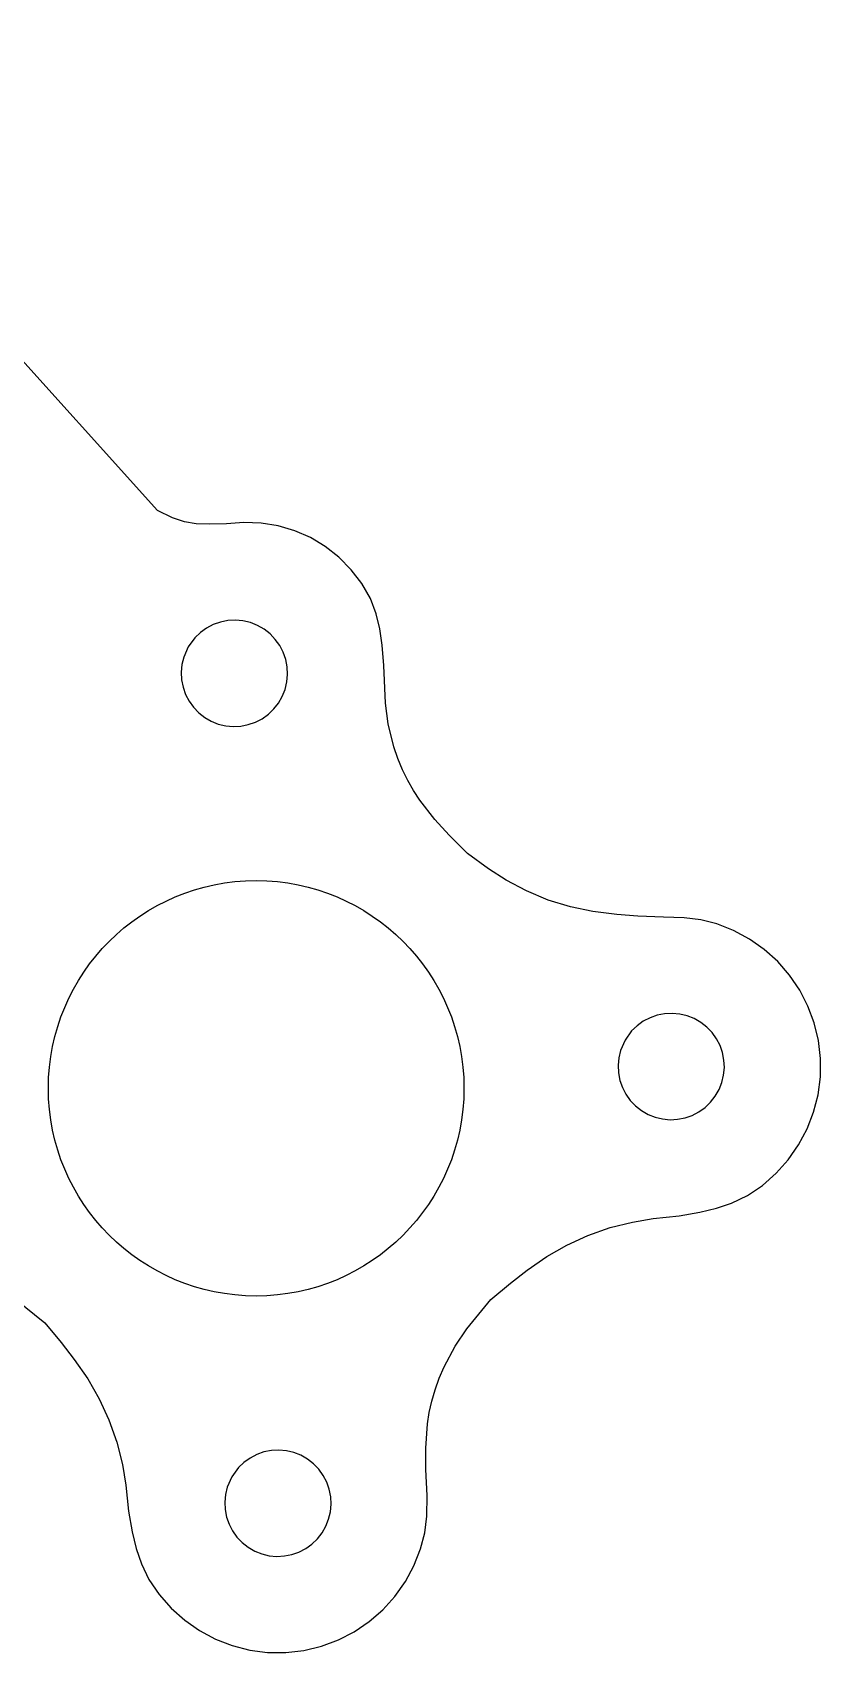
# Model space of a CAD drawing. Extents: x -26 to 610, y -14 to 610.
# Drawn here: x 110.65 to 134.35, y 483.22 to 531.97 of the extents above; entities that cross this region are included whole.
import ezdxf

# ---------------------------------------------------------------- set-up
doc = ezdxf.new("R2010")
doc.units = 0
doc.layers.add('default', color=7, linetype='CONTINUOUS')
doc.layers.add('offset', color=7, linetype='CONTINUOUS')

# ---------------------------------------------------------------- blocks, each defined once
blk = doc.blocks.new('p5')
at = {"layer": 'HOLE', "color": 18, "linetype": 'CONTINUOUS'}
for p, q in [((-27.638826, 10.752536), (-27.839514, 10.643145)), ((-27.42491, 10.832703), (-27.638826, 10.752536)), ((-27.201976, 10.881376), (-27.42491, 10.832703)), ((-26.974317, 10.89691), (-27.201976, 10.881376)), ((-26.746524, 10.879811), (-26.974317, 10.89691)), ((-26.523252, 10.831045), (-26.746524, 10.879811)), ((-26.309155, 10.75158), (-26.523252, 10.831045)), ((-26.108887, 10.642383), (-26.309155, 10.75158)), ((-9.961156, 10.752536), (-10.161844, 10.643145)), ((-9.74724, 10.832703), (-9.961156, 10.752536)), ((-9.524306, 10.881376), (-9.74724, 10.832703)), ((-9.296647, 10.89691), (-9.524306, 10.881376)), ((-9.068855, 10.879811), (-9.296647, 10.89691)), ((-8.845583, 10.831045), (-9.068855, 10.879811)), ((-8.631486, 10.75158), (-8.845583, 10.831045)), ((-8.431217, 10.642383), (-8.631486, 10.75158)), ((-28.184372, 10.345766), (-28.320541, 10.162675)), ((-28.022765, 10.506799), (-28.184372, 10.345766)), ((-27.839514, 10.643145), (-28.022765, 10.506799)), ((-25.926739, 10.505005), (-26.108887, 10.642383)), ((-25.765842, 10.342859), (-25.926739, 10.505005)), ((-25.629098, 10.159729), (-25.765842, 10.342859)), ((-10.506703, 10.345766), (-10.642871, 10.162675)), ((-10.345096, 10.506799), (-10.506703, 10.345766)), ((-10.161844, 10.643145), (-10.345096, 10.506799)), ((-8.249069, 10.505005), (-8.431217, 10.642383)), ((-8.088173, 10.342859), (-8.249069, 10.505005)), ((-7.951429, 10.159729), (-8.088173, 10.342859)), ((-28.429268, 9.961705), (-28.509035, 9.747451)), ((-28.320541, 10.162675), (-28.429268, 9.961705)), ((-25.519408, 9.959399), (-25.629098, 10.159729)), ((-25.43967, 9.745656), (-25.519408, 9.959399)), ((-10.751599, 9.961705), (-10.831366, 9.747451)), ((-10.642871, 10.162675), (-10.751599, 9.961705)), ((-7.841738, 9.959399), (-7.951429, 10.159729)), ((-7.762, 9.745656), (-7.841738, 9.959399)), ((-28.558322, 9.524509), (-28.575609, 9.297475)), ((-28.575609, 9.297475), (-28.539807, 8.959117)), ((-28.509035, 9.747451), (-28.558322, 9.524509)), ((-25.392083, 9.522498), (-25.43967, 9.745656)), ((-25.39342, 9.066628), (-25.376757, 9.294569)), ((-25.376757, 9.294569), (-25.392083, 9.522498)), ((-10.880653, 9.524509), (-10.89794, 9.297475)), ((-10.89794, 9.297475), (-10.862138, 8.959117)), ((-10.831366, 9.747451), (-10.880653, 9.524509)), ((-7.714413, 9.522498), (-7.762, 9.745656)), ((-7.71575, 9.066628), (-7.699088, 9.294569)), ((-7.699088, 9.294569), (-7.714413, 9.522498)), ((-28.539807, 8.959117), (-28.433009, 8.636281)), ((-25.521612, 8.629753), (-25.441796, 8.843436)), ((-25.441796, 8.843436), (-25.39342, 9.066628)), ((-10.862138, 8.959117), (-10.755339, 8.636281)), ((-7.843942, 8.629753), (-7.764127, 8.843436)), ((-7.764127, 8.843436), (-7.71575, 9.066628)), ((-28.433009, 8.636281), (-28.324551, 8.436785)), ((-28.324551, 8.436785), (-28.188031, 8.254734)), ((-25.769616, 8.247804), (-25.631875, 8.430021)), ((-25.631875, 8.430021), (-25.521612, 8.629753)), ((-10.755339, 8.636281), (-10.646882, 8.436785)), ((-10.646882, 8.436785), (-10.510362, 8.254734)), ((-8.091946, 8.247804), (-7.954205, 8.430021)), ((-7.954205, 8.430021), (-7.843942, 8.629753)), ((-28.188031, 8.254734), (-28.026568, 8.093449)), ((-28.026568, 8.093449), (-27.843998, 7.955882)), ((-27.843998, 7.955882), (-27.644159, 7.844981)), ((-27.644159, 7.844981), (-27.43089, 7.763694)), ((-26.528851, 7.761639), (-26.314637, 7.84039)), ((-26.314637, 7.84039), (-26.114305, 7.949575)), ((-26.114305, 7.949575), (-25.931528, 8.086517)), ((-25.931528, 8.086517), (-25.769616, 8.247804)), ((-10.510362, 8.254734), (-10.348899, 8.093449)), ((-10.348899, 8.093449), (-10.166328, 7.955882)), ((-10.166328, 7.955882), (-9.966489, 7.844981)), ((-9.966489, 7.844981), (-9.753221, 7.763694)), ((-8.851182, 7.761639), (-8.636967, 7.84039)), ((-8.636967, 7.84039), (-8.436635, 7.949575)), ((-8.436635, 7.949575), (-8.253859, 8.086517)), ((-8.253859, 8.086517), (-8.091946, 8.247804)), ((-27.43089, 7.763694), (-27.208116, 7.71465)), ((-27.208116, 7.71465), (-26.980348, 7.698282)), ((-26.980348, 7.698282), (-26.752341, 7.714108)), ((-26.752341, 7.714108), (-26.528851, 7.761639)), ((-9.753221, 7.763694), (-9.530447, 7.71465)), ((-9.530447, 7.71465), (-9.302678, 7.698282)), ((-9.302678, 7.698282), (-9.074671, 7.714108)), ((-9.074671, 7.714108), (-8.851182, 7.761639)), ((-9.524306, -6.796294), (-9.74724, -6.844966)), ((-9.296647, -6.78076), (-9.524306, -6.796294)), ((-9.068855, -6.797859), (-9.296647, -6.78076)), ((-8.845583, -6.846625), (-9.068855, -6.797859)), ((-10.345096, -7.170871), (-10.506703, -7.331904)), ((-10.161844, -7.034524), (-10.345096, -7.170871)), ((-9.961156, -6.925133), (-10.161844, -7.034524)), ((-9.74724, -6.844966), (-9.961156, -6.925133)), ((-8.631486, -6.92609), (-8.845583, -6.846625)), ((-8.431217, -7.035286), (-8.631486, -6.92609)), ((-8.249069, -7.172664), (-8.431217, -7.035286)), ((-8.088173, -7.334811), (-8.249069, -7.172664)), ((-10.751599, -7.715965), (-10.831366, -7.930219)), ((-10.642871, -7.514995), (-10.751599, -7.715965)), ((-10.506703, -7.331904), (-10.642871, -7.514995)), ((-7.951429, -7.517941), (-8.088173, -7.334811)), ((-7.841738, -7.71827), (-7.951429, -7.517941)), ((-7.762, -7.932014), (-7.841738, -7.71827)), ((-10.880653, -8.153161), (-10.89794, -8.380195)), ((-10.831366, -7.930219), (-10.880653, -8.153161)), ((-7.714413, -8.155171), (-7.762, -7.932014)), ((-7.699088, -8.383101), (-7.714413, -8.155171)), ((-10.89794, -8.380195), (-10.862138, -8.718553)), ((-10.862138, -8.718553), (-10.755339, -9.041389)), ((-7.764127, -8.834233), (-7.71575, -8.611042)), ((-7.71575, -8.611042), (-7.699088, -8.383101)), ((-10.755339, -9.041389), (-10.646882, -9.240885)), ((-10.646882, -9.240885), (-10.510362, -9.422936)), ((-8.091946, -9.429865), (-7.954205, -9.247649)), ((-7.954205, -9.247649), (-7.843942, -9.047916)), ((-7.843942, -9.047916), (-7.764127, -8.834233)), ((-10.510362, -9.422936), (-10.348899, -9.58422)), ((-10.348899, -9.58422), (-10.166328, -9.721787)), ((-10.166328, -9.721787), (-9.966489, -9.832689)), ((-8.636967, -9.837279), (-8.436635, -9.728094)), ((-8.436635, -9.728094), (-8.253859, -9.591152)), ((-8.253859, -9.591152), (-8.091946, -9.429865)), ((-9.966489, -9.832689), (-9.753221, -9.913975)), ((-9.753221, -9.913975), (-9.530447, -9.963019)), ((-9.530447, -9.963019), (-9.302678, -9.979387)), ((-9.302678, -9.979387), (-9.074671, -9.963562)), ((-9.074671, -9.963562), (-8.851182, -9.91603)), ((-8.851182, -9.91603), (-8.636967, -9.837279))]:
    blk.add_line(p, q, dxfattribs=at)
blk.add_circle((-18.136869, 0.45856), 6.249905, dxfattribs=at)
at = {"layer": 'MATERIAL', "color": 5, "linetype": 'CONTINUOUS'}
for p, q in [((-31.974628, 11.392074), (-143.636775, 22.95864)), ((-28.497931, 13.698879), (-28.964809, 13.476568)), ((-28.006596, 13.861722), (-28.497931, 13.698879)), ((-27.496918, 13.962434), (-28.006596, 13.861722)), ((-26.975009, 13.998353), (-27.496918, 13.962434)), ((-26.448091, 13.967598), (-26.975009, 13.998353)), ((-25.930878, 13.870121), (-26.448091, 13.967598)), ((-25.440723, 13.706006), (-25.930878, 13.870121)), ((-24.999596, 13.481727), (-25.440723, 13.706006)), ((-10.111357, 13.724242), (-10.640493, 13.595843)), ((-9.572718, 13.787864), (-10.111357, 13.724242)), ((-9.028406, 13.787698), (-9.572718, 13.787864)), ((-8.48964, 13.721952), (-9.028406, 13.787698)), ((-7.963841, 13.592293), (-8.48964, 13.721952)), ((-29.40112, 13.197452), (-29.800751, 12.864193)), ((-28.964809, 13.476568), (-29.40112, 13.197452)), ((-24.62001, 13.222254), (-24.999596, 13.481727)), ((-24.240764, 12.899688), (-24.62001, 13.222254)), ((-11.592139, 13.175962), (-12.004133, 12.885334)), ((-11.153821, 13.4031), (-11.592139, 13.175962)), ((-10.640493, 13.595843), (-11.153821, 13.4031)), ((-7.457389, 13.401028), (-7.963841, 13.592293)), ((-6.976662, 13.150462), (-7.457389, 13.401028)), ((-29.800751, 12.864193), (-30.15759, 12.479455)), ((-23.792421, 12.478246), (-24.240764, 12.899688)), ((-12.004133, 12.885334), (-12.480281, 12.479094)), ((-6.528041, 12.842902), (-6.976662, 13.150462)), ((-6.117904, 12.480655), (-6.528041, 12.842902)), ((-30.15759, 12.479455), (-30.53032, 12.129679)), ((-22.995913, 11.670629), (-23.792421, 12.478246)), ((-12.480281, 12.479094), (-13.070009, 11.989482)), ((-5.7559, 12.070715), (-6.117904, 12.480655)), ((-30.835279, 11.871112), (-31.135576, 11.678694)), ((-30.53032, 12.129679), (-30.835279, 11.871112)), ((-13.070009, 11.989482), (-13.574233, 11.597127)), ((-5.448708, 11.622594), (-5.7559, 12.070715)), ((-31.494323, 11.527368), (-31.974628, 11.392074)), ((-31.135576, 11.678694), (-31.494323, 11.527368)), ((-22.516908, 11.262864), (-22.995913, 11.670629)), ((-21.928522, 10.865107), (-22.516908, 11.262864)), ((-13.574233, 11.597127), (-14.164957, 11.184997)), ((-5.198252, 11.142381), (-5.448708, 11.622594)), ((-21.604558, 10.683589), (-21.928522, 10.865107)), ((-14.761089, 10.837918), (-15.395213, 10.546873)), ((-14.164957, 11.184997), (-14.761089, 10.837918)), ((-5.006457, 10.636162), (-5.198252, 11.142381)), ((-21.274307, 10.524733), (-21.604558, 10.683589)), ((-20.945147, 10.391908), (-21.274307, 10.524733)), ((-20.613734, 10.281519), (-20.945147, 10.391908)), ((-20.27415, 10.191438), (-20.613734, 10.281519)), ((-16.068928, 10.311693), (-16.734098, 10.143349)), ((-15.395213, 10.546873), (-16.068928, 10.311693)), ((-4.875248, 10.110024), (-5.006457, 10.636162)), ((-19.557653, 10.064355), (-20.27415, 10.191438)), ((-18.913675, 10.000137), (-19.557653, 10.064355)), ((-18.136775, 9.95864), (-18.913675, 10.000137)), ((-17.360322, 10.039736), (-18.136775, 9.95864)), ((-16.734098, 10.143349), (-17.360322, 10.039736)), ((-4.806551, 9.570053), (-4.875248, 10.110024)), ((-4.802507, 9.022403), (-4.806551, 9.570053)), ((-4.866045, 8.477492), (-4.802507, 9.022403)), ((-4.998542, 7.951527), (-4.866045, 8.477492)), ((-5.199165, 7.462841), (-4.998542, 7.951527)), ((-5.436159, 7.039553), (-5.199165, 7.462841)), ((-5.728397, 6.619626), (-5.436159, 7.039553)), ((-6.116017, 6.115436), (-5.728397, 6.619626)), ((-6.639092, 5.535889), (-6.116017, 6.115436)), ((-7.035425, 5.040045), (-6.639092, 5.535889)), ((-7.417466, 4.469995), (-7.035425, 5.040045)), ((-7.761138, 3.84461), (-7.417466, 4.469995)), ((-8.038037, 3.204164), (-7.761138, 3.84461)), ((-8.249245, 2.547446), (-8.038037, 3.204164)), ((-8.412958, 1.845976), (-8.249245, 2.547446)), ((-8.525584, 1.217055), (-8.412958, 1.845976)), ((-8.636775, 0.45864), (-8.525584, 1.217055)), ((-8.584759, -0.674843), (-8.636775, 0.45864)), ((-8.501366, -1.29854), (-8.584759, -0.674843)), ((-8.329912, -1.987974), (-8.501366, -1.29854)), ((-8.210416, -2.339691), (-8.329912, -1.987974)), ((-8.071073, -2.678751), (-8.210416, -2.339691)), ((-7.915114, -2.997721), (-8.071073, -2.678751)), ((-7.742457, -3.301516), (-7.915114, -2.997721)), ((-7.550127, -3.595667), (-7.742457, -3.301516)), ((-7.102181, -4.169404), (-7.550127, -3.595667)), ((-6.666092, -4.647849), (-7.102181, -4.169404)), ((-6.1159, -5.198274), (-6.666092, -4.647849)), ((-5.709683, -5.674441), (-6.1159, -5.198274)), ((-5.419075, -6.086449), (-5.709683, -5.674441)), ((-5.191958, -6.524778), (-5.419075, -6.086449)), ((-4.999239, -7.038115), (-5.191958, -6.524778)), ((-4.870865, -7.567257), (-4.999239, -7.038115)), ((-4.807269, -8.105899), (-4.870865, -7.567257)), ((-4.80746, -8.650211), (-4.807269, -8.105899)), ((-4.873232, -9.188974), (-4.80746, -8.650211)), ((-19.270852, -9.093543), (-18.136775, -9.04136)), ((-18.136775, -9.04136), (-17.378334, -9.152536)), ((-17.378334, -9.152536), (-16.749393, -9.265153)), ((-5.002916, -9.714767), (-4.873232, -9.188974)), ((-16.749393, -9.265153), (-16.047902, -9.428864)), ((-16.047902, -9.428864), (-15.391165, -9.640079)), ((-15.391165, -9.640079), (-14.750696, -9.916998)), ((-5.194205, -10.22121), (-5.002916, -9.714767)), ((-14.750696, -9.916998), (-14.12529, -10.260701)), ((-5.444794, -10.701925), (-5.194205, -10.22121)), ((-14.12529, -10.260701), (-13.555257, -10.642756)), ((-13.555257, -10.642756), (-13.059415, -11.039118)), ((-5.752375, -11.150531), (-5.444794, -10.701925)), ((-13.059415, -11.039118), (-12.479861, -11.562235)), ((-6.114642, -11.560651), (-5.752375, -11.150531)), ((-12.479861, -11.562235), (-11.975689, -11.949879)), ((-6.5246, -11.922635), (-6.114642, -11.560651)), ((-11.975689, -11.949879), (-11.555777, -12.242137)), ((-6.972735, -12.229806), (-6.5246, -11.922635)), ((-11.555777, -12.242137), (-11.132499, -12.479152)), ((-11.132499, -12.479152), (-10.643823, -12.679798)), ((-8.485332, -12.803194), (-7.959188, -12.672011)), ((-7.959188, -12.672011), (-7.45296, -12.48024)), ((-7.45296, -12.48024), (-6.972735, -12.229806)), ((-10.643823, -12.679798), (-10.117864, -12.812319)), ((-10.117864, -12.812319), (-9.572956, -12.875884)), ((-9.572956, -12.875884), (-9.025306, -12.871866)), ((-9.025306, -12.871866), (-8.485332, -12.803194))]:
    blk.add_line(p, q, dxfattribs=at)
at = {"layer": 'offset', "color": 1, "linetype": 'CONTINUOUS'}
for p, q in [((-31.974628, 11.392074), (-143.636775, 22.95864)), ((-28.497931, 13.698879), (-28.964809, 13.476568)), ((-28.006596, 13.861722), (-28.497931, 13.698879)), ((-27.496918, 13.962434), (-28.006596, 13.861722)), ((-26.975009, 13.998353), (-27.496918, 13.962434)), ((-26.448091, 13.967598), (-26.975009, 13.998353)), ((-25.930878, 13.870121), (-26.448091, 13.967598)), ((-25.440723, 13.706006), (-25.930878, 13.870121)), ((-24.999596, 13.481727), (-25.440723, 13.706006)), ((-10.111357, 13.724242), (-10.640493, 13.595843)), ((-9.572718, 13.787864), (-10.111357, 13.724242)), ((-9.028406, 13.787698), (-9.572718, 13.787864)), ((-8.48964, 13.721952), (-9.028406, 13.787698)), ((-7.963841, 13.592293), (-8.48964, 13.721952)), ((-29.40112, 13.197452), (-29.800751, 12.864193)), ((-28.964809, 13.476568), (-29.40112, 13.197452)), ((-24.62001, 13.222254), (-24.999596, 13.481727)), ((-24.240764, 12.899688), (-24.62001, 13.222254)), ((-11.592139, 13.175962), (-12.004133, 12.885334)), ((-11.153821, 13.4031), (-11.592139, 13.175962)), ((-10.640493, 13.595843), (-11.153821, 13.4031)), ((-7.457389, 13.401028), (-7.963841, 13.592293)), ((-6.976662, 13.150462), (-7.457389, 13.401028)), ((-29.800751, 12.864193), (-30.15759, 12.479455)), ((-23.792421, 12.478246), (-24.240764, 12.899688)), ((-12.004133, 12.885334), (-12.480281, 12.479094)), ((-6.528041, 12.842902), (-6.976662, 13.150462)), ((-6.117904, 12.480655), (-6.528041, 12.842902)), ((-30.15759, 12.479455), (-30.53032, 12.129679)), ((-22.995913, 11.670629), (-23.792421, 12.478246)), ((-12.480281, 12.479094), (-13.070009, 11.989482)), ((-5.7559, 12.070715), (-6.117904, 12.480655)), ((-30.835279, 11.871112), (-31.135576, 11.678694)), ((-30.53032, 12.129679), (-30.835279, 11.871112)), ((-13.070009, 11.989482), (-13.574233, 11.597127)), ((-5.448708, 11.622594), (-5.7559, 12.070715)), ((-31.494323, 11.527368), (-31.974628, 11.392074)), ((-31.135576, 11.678694), (-31.494323, 11.527368)), ((-22.516908, 11.262864), (-22.995913, 11.670629)), ((-21.928522, 10.865107), (-22.516908, 11.262864)), ((-13.574233, 11.597127), (-14.164957, 11.184997)), ((-5.198252, 11.142381), (-5.448708, 11.622594)), ((-21.604558, 10.683589), (-21.928522, 10.865107)), ((-14.761089, 10.837918), (-15.395213, 10.546873)), ((-14.164957, 11.184997), (-14.761089, 10.837918)), ((-5.006457, 10.636162), (-5.198252, 11.142381)), ((-21.274307, 10.524733), (-21.604558, 10.683589)), ((-20.945147, 10.391908), (-21.274307, 10.524733)), ((-20.613734, 10.281519), (-20.945147, 10.391908)), ((-20.27415, 10.191438), (-20.613734, 10.281519)), ((-16.068928, 10.311693), (-16.734098, 10.143349)), ((-15.395213, 10.546873), (-16.068928, 10.311693)), ((-4.875248, 10.110024), (-5.006457, 10.636162)), ((-19.557653, 10.064355), (-20.27415, 10.191438)), ((-18.913675, 10.000137), (-19.557653, 10.064355)), ((-18.136775, 9.95864), (-18.913675, 10.000137)), ((-17.360322, 10.039736), (-18.136775, 9.95864)), ((-16.734098, 10.143349), (-17.360322, 10.039736)), ((-4.806551, 9.570053), (-4.875248, 10.110024)), ((-4.802507, 9.022403), (-4.806551, 9.570053)), ((-4.866045, 8.477492), (-4.802507, 9.022403)), ((-4.998542, 7.951527), (-4.866045, 8.477492)), ((-5.199165, 7.462841), (-4.998542, 7.951527)), ((-5.436159, 7.039553), (-5.199165, 7.462841)), ((-5.728397, 6.619626), (-5.436159, 7.039553)), ((-6.116017, 6.115436), (-5.728397, 6.619626)), ((-6.639092, 5.535889), (-6.116017, 6.115436)), ((-7.035425, 5.040045), (-6.639092, 5.535889)), ((-7.417466, 4.469995), (-7.035425, 5.040045)), ((-7.761138, 3.84461), (-7.417466, 4.469995)), ((-8.038037, 3.204164), (-7.761138, 3.84461)), ((-8.249245, 2.547446), (-8.038037, 3.204164)), ((-8.412958, 1.845976), (-8.249245, 2.547446)), ((-8.525584, 1.217055), (-8.412958, 1.845976)), ((-8.636775, 0.45864), (-8.525584, 1.217055)), ((-8.584759, -0.674843), (-8.636775, 0.45864)), ((-8.501366, -1.29854), (-8.584759, -0.674843)), ((-8.329912, -1.987974), (-8.501366, -1.29854)), ((-8.210416, -2.339691), (-8.329912, -1.987974)), ((-8.071073, -2.678751), (-8.210416, -2.339691)), ((-7.915114, -2.997721), (-8.071073, -2.678751)), ((-7.742457, -3.301516), (-7.915114, -2.997721)), ((-7.550127, -3.595667), (-7.742457, -3.301516)), ((-7.102181, -4.169404), (-7.550127, -3.595667)), ((-6.666092, -4.647849), (-7.102181, -4.169404)), ((-6.1159, -5.198274), (-6.666092, -4.647849)), ((-5.709683, -5.674441), (-6.1159, -5.198274)), ((-5.419075, -6.086449), (-5.709683, -5.674441)), ((-5.191958, -6.524778), (-5.419075, -6.086449)), ((-4.999239, -7.038115), (-5.191958, -6.524778)), ((-4.870865, -7.567257), (-4.999239, -7.038115)), ((-4.807269, -8.105899), (-4.870865, -7.567257)), ((-4.80746, -8.650211), (-4.807269, -8.105899)), ((-4.873232, -9.188974), (-4.80746, -8.650211)), ((-19.270852, -9.093543), (-18.136775, -9.04136)), ((-18.136775, -9.04136), (-17.378334, -9.152536)), ((-17.378334, -9.152536), (-16.749393, -9.265153)), ((-5.002916, -9.714767), (-4.873232, -9.188974)), ((-16.749393, -9.265153), (-16.047902, -9.428864)), ((-16.047902, -9.428864), (-15.391165, -9.640079)), ((-15.391165, -9.640079), (-14.750696, -9.916998)), ((-5.194205, -10.22121), (-5.002916, -9.714767)), ((-14.750696, -9.916998), (-14.12529, -10.260701)), ((-5.444794, -10.701925), (-5.194205, -10.22121)), ((-14.12529, -10.260701), (-13.555257, -10.642756)), ((-13.555257, -10.642756), (-13.059415, -11.039118)), ((-5.752375, -11.150531), (-5.444794, -10.701925)), ((-13.059415, -11.039118), (-12.479861, -11.562235)), ((-6.114642, -11.560651), (-5.752375, -11.150531)), ((-12.479861, -11.562235), (-11.975689, -11.949879)), ((-6.5246, -11.922635), (-6.114642, -11.560651)), ((-11.975689, -11.949879), (-11.555777, -12.242137)), ((-6.972735, -12.229806), (-6.5246, -11.922635)), ((-11.555777, -12.242137), (-11.132499, -12.479152)), ((-11.132499, -12.479152), (-10.643823, -12.679798)), ((-8.485332, -12.803194), (-7.959188, -12.672011)), ((-7.959188, -12.672011), (-7.45296, -12.48024)), ((-7.45296, -12.48024), (-6.972735, -12.229806)), ((-10.643823, -12.679798), (-10.117864, -12.812319)), ((-10.117864, -12.812319), (-9.572956, -12.875884)), ((-9.572956, -12.875884), (-9.025306, -12.871866)), ((-9.025306, -12.871866), (-8.485332, -12.803194))]:
    blk.add_line(p, q, dxfattribs=at)

msp = doc.modelspace()

# ---------------------------------------------------------------- block references
at = {"layer": 'default', "rotation": -42}
msp.add_blockref('p5', (130.546418, 487.72423), dxfattribs=at)

doc.saveas('drawing.dxf')
